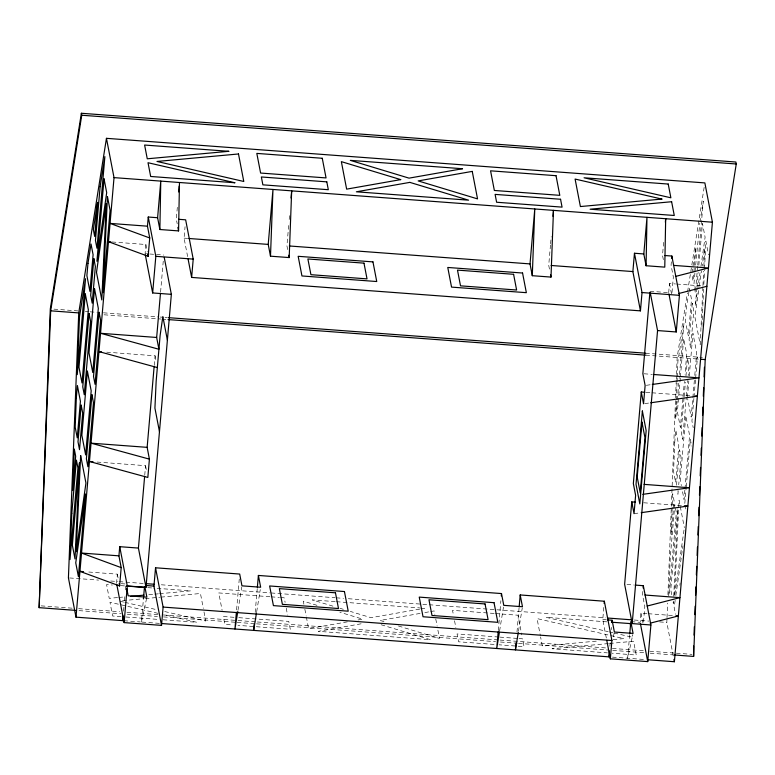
<?xml version="1.0" encoding="UTF-8"?>
<svg xmlns="http://www.w3.org/2000/svg" width="775" height="775" viewBox="0 0 775 775"><rect width="100%" height="100%" fill="white"/><g stroke="black" fill="none" stroke-linecap="round" stroke-linejoin="round"><path stroke-width="0.58" stroke-dasharray="3.88 2.91" d="M673.281 655.96L666.829 622.441L666.965 618.818M667.013 617.607L667.585 603.086M667.914 594.619L671.305 507.509M671.353 506.298L676.246 380.477M676.294 379.266L676.439 375.642M676.488 374.432L677.147 357.488L687.396 292.921M668.738 595.83L670.22 557.903L674.822 504.699L676.333 512.566L669.145 595.694M676.352 401.15L675.645 419.207L677.195 401.227M676.391 399.948L677.05 383.092M677.098 381.891L677.243 378.278M677.292 377.076L677.902 361.421L683.947 323.282L679.171 378.442M673.514 601.09L673.398 603.502L672.739 600.063M673.737 596.285L677.883 507.334M702.896 286.808L700.203 344.507L694.904 317.004L699.118 287.409M702.944 285.607L703.623 271.182M703.845 266.368L704.688 248.339L702.16 266.096M701.879 326.488L703.613 289.23M703.836 284.425L704.514 270M704.562 268.789L705.86 241.151L708.505 254.898M116.56 583.313L117.345 574.159L85.977 571.814M112.094 241.984L145.874 244.503L145.08 253.657L148.587 253.919M123.554 611.184L123.961 606.457M124.475 600.548L124.988 594.638M125.395 589.92L125.908 584.011L121.229 583.662M144.731 475.22L145.555 465.668L95.422 461.929M154.235 365.422L155.068 355.783L106.127 352.131M160.58 292.078L163.263 261.02M159.417 623.371L141.438 622.034L143.482 598.397M177.33 207.303L176.303 219.122L177.213 223.839M187.627 256.622L184.072 238.128L185.06 226.688M236.588 609.886L239.281 578.828M255.188 612.473L257.252 588.583M288.678 225.486L286.924 245.791L287.825 250.509M289.191 219.519L289.608 214.743M498.296 630.588L500.873 600.722M516.993 631.974L519.056 608.094M550.482 244.997L548.719 265.302L549.63 270.01M550.589 243.796L551.209 236.637M606.321 638.028L602.766 619.535L603.851 606.941M609.867 646.224L610.167 642.678M611.291 629.688L611.494 627.324M629.688 634.618L627.643 658.256L632.826 634.599M663.632 242.343L662.509 255.343L663.642 261.233M646.989 613.616L640.954 613.161L640.16 622.325L630.811 621.627M642.833 591.412L642.543 594.851L644.81 606.641L643.221 624.95M668.689 292.669L669.484 283.514L675.519 283.96M671.363 261.766L671.063 265.195L673.339 276.985L671.954 293.008M677.302 400.026L678.755 383.238M680.285 378.181L677.379 411.806L680.402 427.519L682.959 397.982M680.392 376.979L683.715 338.549L686.747 354.262L685.003 374.344M683.066 396.8L684.393 381.436M676.507 485.208L679.578 449.762L681.089 457.618L678.735 484.792M684.073 397.817L681.167 431.442L682.678 439.309L686.311 397.275M684.18 396.616L685.42 382.211M685.943 376.204L687.502 358.195L689.014 366.052L688.181 375.652M694.904 273.1L693.867 285.064L694.293 287.273M695.001 271.909L699.806 223.161M678.232 490.701L677.922 494.247L677.273 490.875M686.417 396.073L687.764 380.457M697.645 266.29L695.359 292.795L694.507 288.377M697.752 265.079L703.283 201.219L699.99 222.008M677.679 509.717L670.753 589.746L671.857 595.481M687.396 397.449L688.83 380.835M689.246 376.078L692.937 333.347L696.725 352.993L694.768 375.546M696.87 287.961L695.32 305.883L697.51 290.489M696.977 286.769L698.217 272.432M698.837 265.273L702.45 223.462L705.095 237.218L700.881 266.813M684.868 490.013L684.044 499.507L682.262 490.265M684.974 488.822L689.595 435.405L685.807 415.758L680.266 479.861L681.37 485.644M694.361 380.293L691.174 417.095L687.619 398.602M684.8 503.44L686.137 488.008M686.243 486.816L690.351 439.338L691.649 446.071M693.887 398.466L691.93 421.019L693.228 427.761M693.993 397.284L695.533 379.479M695.63 378.287L697.481 356.926L698.566 362.535M679.908 585.348L680.111 582.955M697.684 289.308L700.038 272.732M699.292 286.217L701.482 270.833M684.015 530.013L674.57 596.304L679.055 500.137L684.354 527.639M675.17 600.325L674.153 607.426L675.48 614.304M675.848 595.587L682.93 545.871M687.59 291.729L704.291 186.494M691.93 272.868L696.028 246.993L693.083 281.005L691.746 274.04M237.973 610.332L241.771 587.004M256.68 611.727L260.284 589.562M499.584 631.005L503.576 606.515M518.475 631.228L522.273 607.9M141.438 622.034L146.62 598.368M613.345 636.75L614.12 633.204M347.394 621.841L308.605 628.67L306.396 617.22M357.982 619.981L362.681 619.148L339.847 612.231M419.73 609.102L371.002 617.685L350.271 611.407M420.912 608.888L424.477 608.259L420.864 607.997M361.121 623.798L318.331 631.334L430.532 639.695L381.029 624.708M420.098 613.413L380.137 620.446L384.7 621.831M424.807 612.579L429.505 611.756M430.687 611.543L434.213 610.923L434.872 614.362M646.321 385.311L651.107 384.632M644.742 403.62L649.528 402.942M634.037 513.67L640.014 512.827M117.616 597.564L109.227 598.329L106.582 584.583L112.423 585.018M118.817 597.447L124.804 596.895M148.781 594.696L153.576 594.26M154.767 594.144L158.371 593.815M159.563 593.708L190.727 590.85L153.721 588.089M122.547 600.664L144.121 598.678M145.322 598.571L159.708 597.254M160.9 597.137L200.454 593.505L203.321 608.404M596.295 641.138L542.355 646.088L540.592 636.924M613.073 639.598L623.856 638.61L537.056 618.586L540.369 635.781M608.414 643.579L552.081 648.752L607.387 652.87M609.615 643.473L633.592 641.264L636.236 655.02L612.192 653.228M184.072 238.128L187.676 238.4M676.72 284.047L700.852 285.849M149.759 254.006L163.787 255.052M649.993 291.274L667.517 292.582M53.93 309.128L78.081 310.93M85.328 311.463L88.951 311.734M90.162 311.821L97.408 312.364M103.443 312.819L158.991 316.956M160.202 317.043L163.825 317.314M165.027 317.401L167.448 317.585M645.643 353.206L702.402 357.44M104.073 314.795L160.774 319.019M161.985 319.116L168.02 319.562M645.778 355.153L699.35 359.145M644.054 373.782L652.405 374.403M646.05 392.363L650.826 392.712M652.017 392.799L690.215 395.647M643.696 502.772L683.095 505.707M626.965 584.476L633.979 584.999M648.191 613.703L673.533 615.592M69.624 577.956L98.58 580.107M110.651 581.008L117.887 581.55M119.088 581.637L143.22 583.439M161.316 584.786L269.903 592.875M271.105 592.962L335.052 597.728M336.253 597.816L343.49 598.358M348.324 598.717L427.945 604.645M429.156 604.742L605.294 617.859M634.25 620.019L648.733 621.095M659.583 621.908L666.829 622.441M602.766 619.535L606.273 619.797M120.6 585.619L126.451 586.055M147.754 587.644L152.53 588.002M269.952 596.75L218.782 592.933L222.115 610.274M271.143 596.837L279.465 597.457M280.657 597.544L284.231 597.816L285.123 602.437M335.207 601.613L312.277 599.908L334.151 606.525M336.408 601.7L419.653 607.9M494.179 613.451L452.532 610.351L453.423 614.972M495.37 613.548L517.981 615.224L521.769 634.87M606.806 621.85L546.036 617.317L608.201 631.654M234.031 617.307L223.316 616.512L224.828 624.369L233.159 624.989M238.787 617.665L288.765 621.385L290.286 629.242L237.925 625.347M498.722 637.031L457.066 633.931L458.587 641.787L497.85 644.713M499.914 637.118L517.758 638.445M518.95 638.542L522.524 638.803L524.036 646.66L499.042 644.8M41.162 605.866L72.559 608.21M78.604 608.656L119.66 611.717M126.906 612.26L158.303 614.594M163.128 614.953L236.792 620.446M238.002 620.533L256.118 621.889M257.319 621.976L498.838 639.966M500.049 640.063L606.312 647.977M612.347 648.423L643.744 650.768M649.789 651.213L675.141 653.102M676.352 653.189L692.046 654.362M78.982 610.623L121.239 613.771M127.284 614.226L157.47 616.474M163.506 616.919L235.968 622.315M237.169 622.412L255.285 623.759M256.496 623.846L495.593 641.661M500.427 642.02L517.332 643.279M518.533 643.376L607.9 650.031M612.725 650.39L644.122 652.724M650.167 653.18L673.107 654.885M121.045 616.638L112.627 616.009L109.982 602.262L158.071 613.354M125.85 616.997L158.313 619.419M163.118 619.777L196.782 622.277L163.942 614.701M123.903 620.727L140.265 621.947M612.444 657.123L645.623 659.593M609.373 631.925L612.889 632.739M614.062 633.01L632.826 637.341L632.39 635.045M120.125 601.264L123.642 602.078M124.814 602.34L156.492 609.654M164.697 611.543L205.753 621.007L203.544 609.557M339.915 608.268L343.364 609.315M398.398 625.977L439.502 638.426L437.294 626.965M317.004 605.323L303.306 601.167L303.974 604.607M690.06 291.817L689.44 288.6L686.359 308.024L685.303 320.23L688.326 335.943L691.503 299.324L690.263 292.892M669.484 283.514L671.528 294.122M685.236 505.678L685.885 509.049M640.954 613.161L642.775 622.596M454.537 620.756L455.865 627.682M435.753 618.944L437.081 625.822M304.856 609.189L306.173 616.067M286.237 608.21L287.564 615.147M145.874 244.503L147.24 251.575M155.068 355.783L155.978 360.491M145.555 465.668L146.698 471.558M117.345 574.159L118.255 578.867M672.729 493.811L671.121 534.789L674.066 500.776L672.729 493.811M674.734 442.322L673.591 471.743L675.655 482.457L678.822 445.828L675.79 430.115L674.734 442.322M692.259 303.248L689.091 339.876L690.602 347.733L693.77 311.104L692.259 303.248"/><path stroke-width="1.16" d="M159.873 229.516L160.774 181.098L157.606 217.727L159.873 229.516L178.579 230.911L179.471 182.493M646.079 265.738L646.98 217.32L643.812 253.948L646.079 265.738L664.776 267.133L665.677 218.715L665.376 222.26M270.494 256.186L272.974 189.458L268.218 244.406L270.494 256.186L289.191 257.581L291.671 190.853L291.051 198.022M532.289 275.697L534.779 208.959L530.023 263.907L532.289 275.697L550.996 277.082L553.476 210.354L552.962 216.332M75.359 610.351L39.128 607.658L50.685 310.823L81.743 115.233L81.365 113.266L735.872 162.023L736.25 163.99L705.192 359.581L693.635 656.415L674.318 654.982M648.016 659.767L674.395 661.734L712.428 222.202L704.863 182.91L106.456 138.328L78.74 312.906L68.423 577.859L75.989 617.152L122.741 620.639L123.516 617.084M693.586 646.011L693.635 656.415M694.012 635.142L694.342 626.704M694.807 614.633L695.136 606.186M695.562 595.326L695.892 586.878M696.357 574.817L696.686 566.37M697.113 555.51L697.442 547.063M697.907 534.992L698.236 526.545M698.663 515.685L698.992 507.238M699.457 495.177L699.786 486.729M700.212 475.869L700.542 467.422M701.007 455.361L701.288 448.115M701.762 436.054L702.092 427.606M702.557 415.536L702.886 407.088M703.312 396.228L703.642 387.781M704.068 376.921L704.436 367.272M75.989 617.152L114.022 177.62L106.456 138.328M83.564 571.64L79.951 571.369L119.621 585.939L121.2 567.629L118.933 555.84L119.728 546.685L138.425 548.08L145.991 587.363L127.294 585.977L119.728 546.685M110.893 241.897L108.481 241.713L148.151 256.293L149.73 237.973L147.463 226.184L148.257 217.029L157.606 217.727M122.741 620.639L123.148 615.912M635.151 585.086L643.327 585.697L650.893 624.979L647.726 661.608L610.332 658.827L611.911 640.508L604.345 601.226L520.199 594.948L522.466 606.738L503.769 605.343L501.493 593.563L258.395 575.447L260.662 587.237L241.965 585.842L239.688 574.052L155.542 567.784L163.108 607.077L161.52 625.386L124.126 622.606L127.294 585.977M145.991 587.363L171.352 294.345L152.656 292.95L155.823 256.322L148.257 217.029M138.425 548.08L144.625 476.412M93.039 461.755L89.454 461.483L147.831 477.448L149.41 459.139L147.143 447.349L154.128 366.623M156.657 337.464L100.556 333.289L158.923 349.254L156.657 337.464L160.473 293.27M143.588 597.215L144.508 586.588M178.657 191.948L179.17 186.039M161.52 625.386L153.954 586.094L155.542 567.784M643.812 253.948L634.463 253.251L642.029 292.543L640.441 310.862L191.638 277.421L193.217 259.112L185.651 219.819L178.638 219.296M236.385 612.269L234.941 629L237.789 611.504M254.152 624.417L253.638 630.385L256.486 612.889M257.358 587.392L258.395 575.447M498.189 631.78L496.736 648.501L499.4 632.167M501.289 595.946L501.493 593.563M516.063 642.727L515.443 649.896L518.291 632.4M519.163 606.893L520.199 594.948M604.151 603.512L604.345 601.226M640.441 310.862L632.875 271.57L634.463 253.251M161.82 623.546L608.947 656.861L609.45 650.952M611.911 622.596L612.114 620.232L607.435 619.884M635.345 502.152L631.761 501.89L624.631 584.302L632.197 623.594L650.893 624.979M644.858 392.266L641.274 392.005L633.349 483.571L635.616 495.361L634.037 513.67L631.761 501.89M649.886 292.466L642.863 373.686L645.129 385.475L643.541 403.794L641.274 392.005M629.794 633.437L630.811 621.627L633.078 633.408L614.381 632.022L612.114 620.232M632.197 623.594L657.558 330.567L650.215 292.427M643.134 587.983L643.327 585.697M671.663 258.327L671.857 256.041L664.843 255.517M657.558 330.567L676.255 331.962L679.423 295.333L671.857 256.041M81.365 113.266L50.307 308.857L39.128 607.658M608.947 656.861L609.46 654.497M675.684 276.384L708.466 267.985L673.485 265.379M678.774 293.502L706.887 286.295M647.154 606.04L679.937 597.641L644.955 595.026M650.254 623.148L678.357 615.951L675.945 615.767M652.308 384.458L698.963 377.871L653.596 374.49M650.719 402.777L697.374 396.18L694.991 396.006M642.795 494.343L689.45 487.756L644.093 484.375M641.216 512.663L687.861 506.065L684.286 505.804M130.801 596.353L143.985 595.142M81.743 115.233L736.25 163.99M114.022 177.62L712.428 222.202M147.463 226.184L110.06 223.403L149.73 237.973M188.877 238.487L268.218 244.406M289.327 245.975L530.023 263.907M551.132 265.476L632.875 271.57M155.823 256.322L193.217 259.112M642.029 292.543L679.423 295.333M168.65 317.673L645.643 353.206M50.685 310.823L78.74 312.906M168.02 319.562L645.778 355.153M700.523 359.232L705.192 359.581M101.351 351.782L98.968 351.598L157.335 367.563M147.143 447.349L91.043 443.174L149.41 459.139M118.933 555.84L81.53 553.05L121.2 567.629M145.632 583.614L154.08 584.243M607.707 618.043L631.838 619.835M145.778 585.493L153.954 586.094M126.451 586.055L144.179 587.382M611.485 622.199L630.182 623.584L630.627 625.88M163.108 607.077L611.911 640.508M668.912 293.822L676.255 331.962M673.95 659.428L674.395 661.734M640.382 623.478L647.726 661.608M550.541 274.728L550.996 277.082M606.767 640.334L610.332 658.827M288.736 255.227L289.191 257.581M188.073 258.937L191.638 277.421M177.892 227.375L178.579 230.911M164.232 257.368L171.352 294.345M167.39 340.128L162.847 316.558L160.115 335.517L156.153 381.3L154.922 408.125L159.466 431.694M147.696 253.929L148.151 256.293M145.303 254.81L152.656 292.95M144.838 586.578L146.872 597.186L128.175 595.791L126.819 588.719M119.166 583.585L119.621 585.939M116.783 584.466L124.126 622.606M71.813 513.321L70.002 559.55L77.926 467.974L76.415 460.118L71.813 513.321M74.323 449.229L72.714 490.207L75.659 456.194L74.323 449.229M76.328 397.74L75.185 427.161L77.248 437.875L80.416 401.247L77.384 385.533L76.328 397.74M79.496 316.839L77.238 374.625L85.541 278.7L79.496 316.839M79.476 462.752L74.991 558.92L72.346 545.164L79.476 462.752M80.648 455.555L76.163 551.722L85.948 483.058L80.648 455.555M106.282 203.757L101.796 299.925L96.497 272.422L106.282 203.757M107.454 196.569L102.968 292.727L110.098 210.316L107.454 196.569M85.308 293.967L78.972 367.224L81.995 382.937L88.34 309.68L85.308 293.967M87.953 263.442L86.897 275.648L89.919 291.361L93.097 254.733L91.033 244.018L87.953 263.442M97.621 202.411L94.676 236.423L93.339 229.458L97.621 202.411M81.172 405.18L78.004 441.808L79.515 449.665L82.683 413.036L81.172 405.18M89.096 313.604L82.76 386.861L84.272 394.727L90.607 321.47L89.096 313.604M93.852 258.666L90.685 295.294L92.196 303.151L95.364 266.522L93.852 258.666M100.12 186.659L95.461 240.483L96.953 248.213L104.877 156.637L100.12 186.659M87.401 371.177L81.859 435.279L85.638 454.925L91.188 390.823L87.401 371.177M94.531 288.765L88.989 352.867L92.767 372.513L98.318 308.411L94.531 288.765M104.044 178.88L96.914 261.301L106.688 192.636L104.044 178.88M91.944 394.756L86.393 458.858L87.904 466.715L93.455 402.613L91.944 394.756M99.074 312.344L93.523 376.437L95.044 384.303L100.585 320.201L99.074 312.344M85.531 494.179L78.401 576.6L75.747 562.844L85.531 494.179M642.368 410.983L636.033 484.239L639.811 503.886L646.156 430.629L642.368 410.983M641.962 422.104L637.205 477.042L640.227 492.764L644.984 437.817L641.962 422.104M400.714 179.616L346.638 189.139L341.349 161.636L400.714 179.616M462.52 168.727L409.035 178.143L350.319 160.367L462.52 168.727M409.849 182.377L356.374 191.803L468.575 200.163L409.849 182.377M472.246 171.391L418.171 180.914L477.545 198.894L472.246 171.391M228.77 151.309L147.26 158.797L144.615 145.041L228.77 151.309M238.497 153.973L156.996 161.452L243.786 181.476L238.497 153.973M661.898 199.068L580.398 206.557L575.098 179.054L661.898 199.068M671.625 201.733L590.124 209.211L674.269 215.479L671.625 201.733M322.264 158.274L256.816 153.402L260.603 173.048L326.052 177.921L322.264 158.274M556.024 175.693L490.565 170.82L494.353 190.466L559.802 195.339L556.024 175.693M668.224 184.053L584.069 177.785L670.869 197.799L668.224 184.053M326.808 181.854L261.359 176.971L262.87 184.838L328.319 189.71L326.808 181.854M560.558 199.262L495.109 194.389L496.62 202.246L562.069 207.128L560.558 199.262M234.815 182.745L150.67 176.477L148.015 162.721L234.815 182.745M372.959 261.882L298.162 256.312L301.95 275.958L376.747 281.528L372.959 261.882M522.563 273.032L447.766 267.462L451.544 287.108L526.351 292.679L522.563 273.032M363.988 263.151L307.888 258.976L310.92 274.689L367.021 278.874L363.988 263.151M513.592 274.302L457.492 270.117L460.515 285.839L516.615 290.015L513.592 274.302M344.439 591.538L269.632 585.968L273.42 605.614L348.217 611.184L344.439 591.538M494.033 602.688L419.236 597.108L423.024 616.755L497.821 622.325L494.033 602.688M335.459 592.807L279.358 588.632L282.391 604.345L338.491 608.52L335.459 592.807M485.063 603.948L428.963 599.773L431.995 615.486L488.095 619.671L485.063 603.948"/></g></svg>
